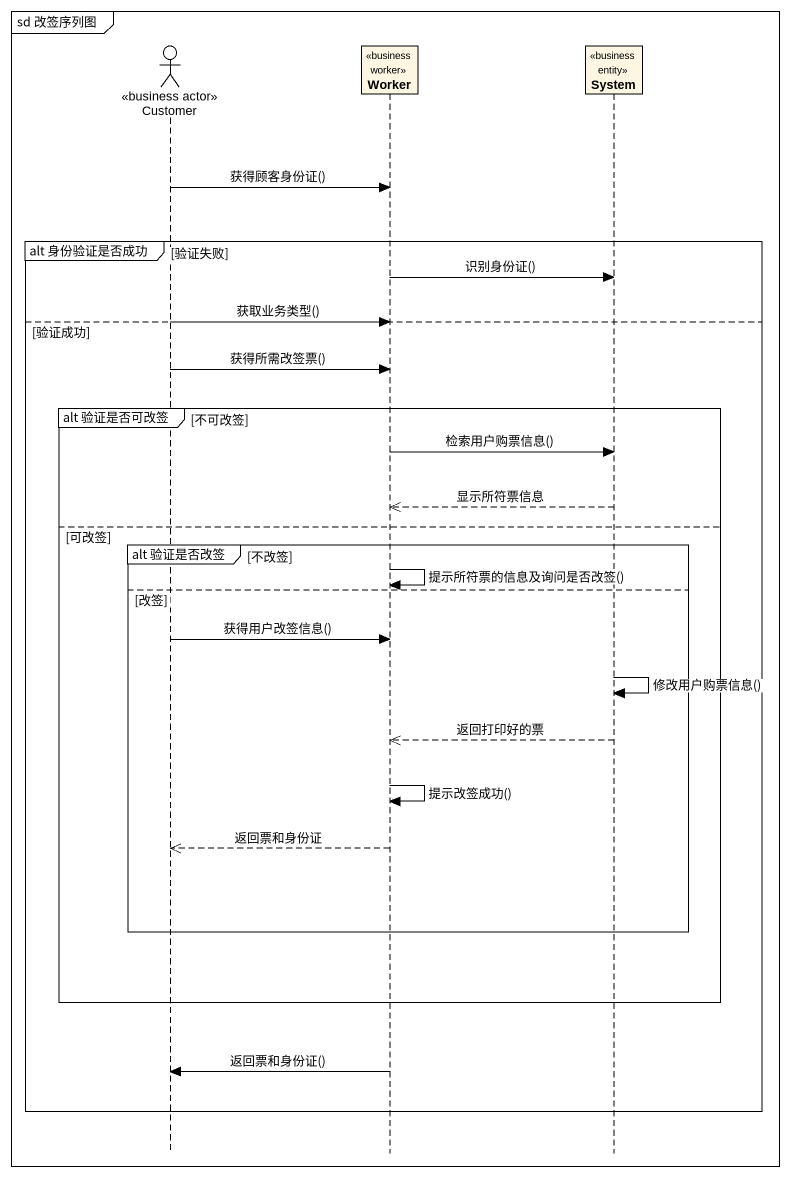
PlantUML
@startuml
mainframe sd 改签序列图
hide footbox
actor Customer <<business actor>>
participant Worker <<business worker>>
participant System <<business entity>>

Customer -> Worker : 获得顾客身份证()
group alt 身份验证是否成功 [验证失败]
  Worker -> System : 识别身份证()
else 验证成功
  Customer -> Worker : 获取业务类型()
  Customer -> Worker : 获得所需改签票()
  group alt 验证是否可改签 [不可改签]
    Worker -> System : 检索用户购票信息()
    System -->> Worker : 显示所符票信息
  else 可改签
    group alt 验证是否改签 [不改签]
      Worker -> Worker : 提示所符票的信息及询问是否改签()
    else 改签
      Customer -> Worker : 获得用户改签信息()
      System -> System : 修改用户购票信息()
      System -->> Worker : 返回打印好的票
      Worker -> Worker : 提示改签成功()
      Worker -->> Customer : 返回票和身份证
    end
  end
  Worker -> Customer : 返回票和身份证()
end
@enduml
